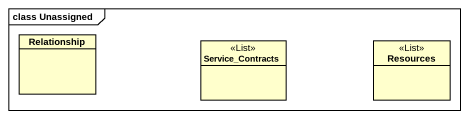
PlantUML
@startuml
mainframe class Unassigned
hide circle
hide empty members
class Relationship
class Service_Contracts <<List>>
class Resources <<List>>
@enduml
